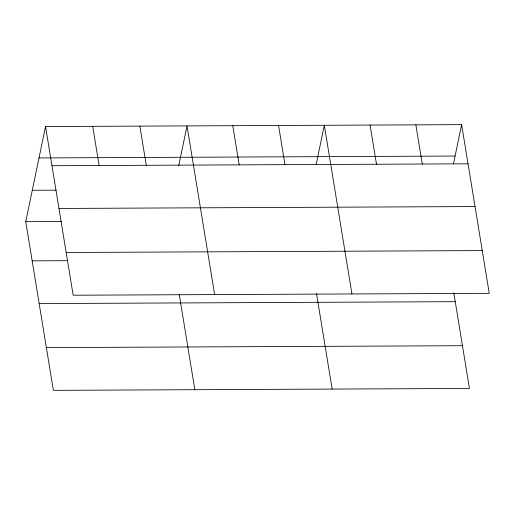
<?xml version="1.0" encoding="UTF-8"?>
<svg xmlns="http://www.w3.org/2000/svg" width="515" height="515" viewBox="0 0 515 515"><rect width="100%" height="100%" fill="white"/><g stroke="black" fill="none" stroke-linecap="round" stroke-linejoin="round"><path stroke-width="0.77" d="M453.818 292.971L469.455 388.452L53.373 390.351L25.75 221.669L45.545 126.548L461.627 124.649L489.25 293.331L73.169 295.224L45.545 126.548M178.718 165.766L187.016 125.905L214.639 294.58M316.184 164.369L324.321 125.28L351.945 293.956M453.49 163.744L461.627 124.649M39.011 157.938L455.093 156.045M51.964 165.721L468.045 163.822M32.284 190.28L56.264 190.17M58.961 208.459L475.042 206.56M25.75 221.669L61.716 221.508M66.171 252.492L482.252 250.593M32.162 260.841L67.33 260.68M39.166 303.58L455.241 301.681M46.376 347.612L462.457 345.713M415.863 124.862L422.274 164.028M370.092 125.068L376.504 164.24M316.513 293.601L332.149 389.076M278.551 125.486L284.969 164.658M232.786 125.699L239.198 164.864M179.207 294.226L194.837 389.701M139.861 126.124L146.273 165.289M92.7 126.336L99.118 165.502"/></g></svg>
